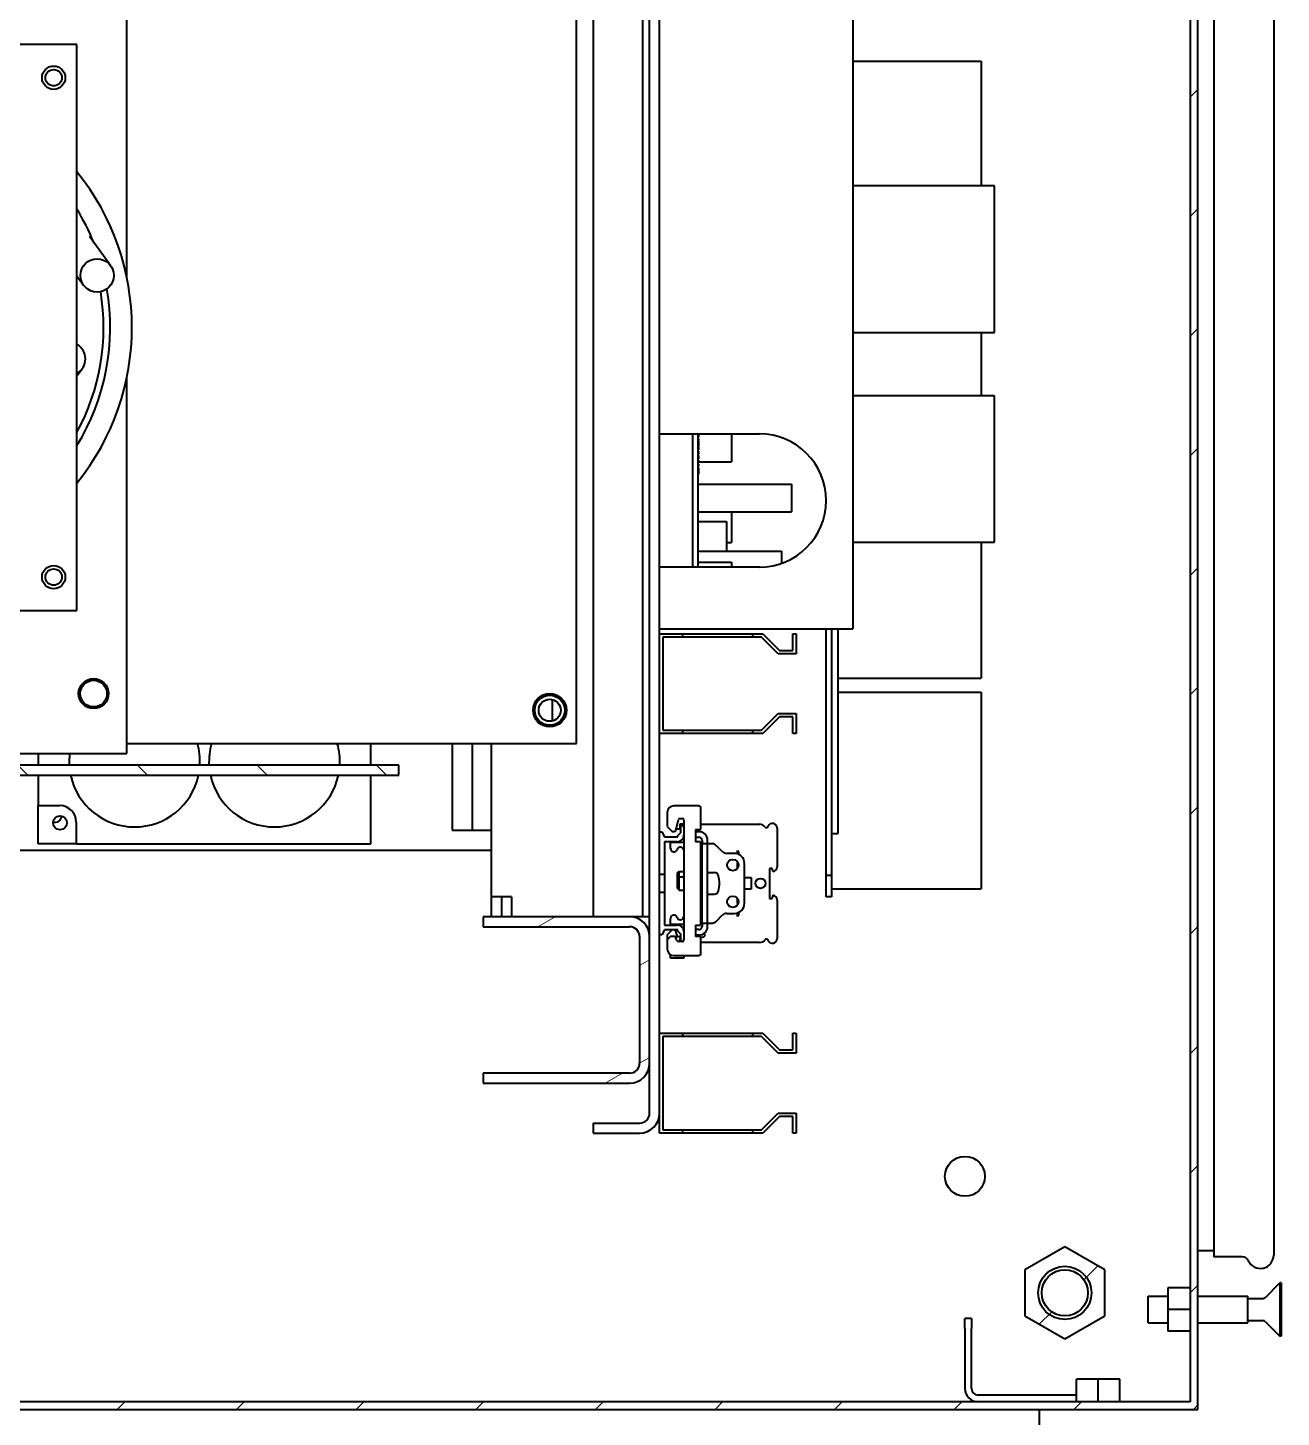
# Model space of a CAD drawing. Header units: inches. Extents: x 6934 to 18973, y 4254 to 7629.
# Drawn here: x 14277.7 to 14654.2, y 5896.7 to 6314 of the extents above; entities that cross this region are included whole.
import ezdxf

# ---------------------------------------------------------------- set-up
doc = ezdxf.new("R2010")
doc.units = ezdxf.units.IN
doc.header["$MEASUREMENT"] = 0
doc.layers.add('POWER SUPPLY CASE INLINER1$0$가시적인 것(ISO)', color=3, linetype='Continuous', lineweight=40, true_color=0x00ff00)
doc.layers.add('POWER SUPPLY CASE INLINER1$0$해치(ISO)', color=7, linetype='Continuous', lineweight=18)

# ---------------------------------------------------------------- blocks, each defined once
blk = doc.blocks.new('POWER SUPPLY CASE INLINER1')
at = {"layer": 'POWER SUPPLY CASE INLINER1$0$해치(ISO)'}
h = blk.add_hatch(dxfattribs=at)
h.set_pattern_fill('ANSI31', color=256, scale=203.2, style=0)
h.paths.add_polyline_path([(2020.8, 1645.01), (2820.8, 1645.01), (2820.8, 2295.01), (2020.8, 2295.01)])
h.paths.add_polyline_path([(2818.5, 2292.71), (2818.5, 1647.31), (2023.1, 1647.31), (2023.1, 1749.01), (2023.1, 1787.01), (2023.1, 2199.01), (2023.1, 2237.01), (2023.1, 2292.71)], flags=0)
h = blk.add_hatch(dxfattribs=at)
h.set_pattern_fill('ANSI31', color=256, scale=203.2, style=0)
h.paths.add_polyline_path([(2072.8, 1686.94), (2060.8, 1693.87), (2048.8, 1686.94), (2048.8, 1673.08), (2060.8, 1666.16), (2072.8, 1673.08)])
edge = h.paths.add_edge_path(flags=0)
edge.add_ellipse((2060.8, 1680.01), major_axis=(6.92, 0), ratio=1, start_angle=0, end_angle=360)
h.paths.add_polyline_path([(2780.8, 2273.87), (2768.8, 2266.94), (2768.8, 2253.08), (2780.8, 2246.16), (2792.8, 2253.08), (2792.8, 2266.94)])
edge = h.paths.add_edge_path(flags=0)
edge.add_ellipse((2780.8, 2260.01), major_axis=(6.92, 0), ratio=1, start_angle=0, end_angle=360)
h.paths.add_polyline_path([(2792.8, 1686.94), (2780.8, 1693.87), (2768.8, 1686.94), (2768.8, 1673.08), (2780.8, 1666.16), (2792.8, 1673.08)])
edge = h.paths.add_edge_path(flags=0)
edge.add_ellipse((2780.8, 1680.01), major_axis=(6.92, 0), ratio=1, start_angle=0, end_angle=360)
h.paths.add_polyline_path([(2060.8, 2273.87), (2048.8, 2266.94), (2048.8, 2253.08), (2060.8, 2246.16), (2072.8, 2253.08), (2072.8, 2266.94)])
edge = h.paths.add_edge_path(flags=0)
edge.add_ellipse((2060.8, 2260.01), major_axis=(6.92, 0), ratio=1, start_angle=0, end_angle=360)
h = blk.add_hatch(dxfattribs=at)
h.set_pattern_fill('ANSI31', color=256, scale=203.2, angle=90, style=0)
h.paths.add_polyline_path([(2160.8, 1838.51), (2160.8, 1835.51), (2580.8, 1835.51), (2580.8, 1838.51)])
h = blk.add_hatch(dxfattribs=at)
h.set_pattern_fill('ANSI31', color=256, scale=203.2, angle=-15, style=0)
edge = h.paths.add_edge_path()
edge.add_line((2606.1, 1746.01), (2606.1, 1743.01))
edge.add_line((2606.1, 1743.01), (2650.1, 1743.01))
edge.add_ellipse((2650.1, 1749.01), major_axis=(0, -6), ratio=1, start_angle=0, end_angle=90)
edge.add_line((2656.1, 1749.01), (2656.1, 1787.01))
edge.add_ellipse((2650.1, 1787.01), major_axis=(6, 0), ratio=1, start_angle=0, end_angle=90)
edge.add_line((2650.1, 1793.01), (2606.1, 1793.01))
edge.add_line((2606.1, 1793.01), (2606.1, 1790.01))
edge.add_line((2606.1, 1790.01), (2650.1, 1790.01))
edge.add_ellipse((2650.1, 1787.01), major_axis=(0, 3), ratio=1, start_angle=270, end_angle=360, ccw=False)
edge.add_line((2653.1, 1787.01), (2653.1, 1749.01))
edge.add_ellipse((2650.1, 1749.01), major_axis=(3, 0), ratio=1, start_angle=270, end_angle=360, ccw=False)
edge.add_line((2650.1, 1746.01), (2606.1, 1746.01))
h = blk.add_hatch(dxfattribs=at)
h.set_pattern_fill('ANSI31', color=256, scale=203.2, angle=15, style=0)
edge = h.paths.add_edge_path()
edge.add_ellipse((2780.8, 1680.01), major_axis=(8, 0), ratio=1, start_angle=0, end_angle=360)
at = {"layer": 'POWER SUPPLY CASE INLINER1$0$가시적인 것(ISO)'}
for p, q in [((2818.5, 2292.71), (2818.5, 1647.31)), ((2820.8, 1645.01), (2820.8, 2295.01)), ((2825.54, 2249.16), (2825.54, 1690.86)), ((2843.54, 2248.66), (2843.54, 1691.36)), ((2639.1, 2173.01), (2639.1, 1793.01)), ((2654.1, 1793.01), (2654.1, 2173.01)), ((2499.1, 1984.89), (2499.1, 2098.01)), ((2634.1, 1845.01), (2634.1, 2095.01)), ((2717.1, 2073.01), (2717.1, 1879.51)), ((2656.1, 1787.01), (2656.1, 2065.01)), ((2659.1, 1734.01), (2659.1, 2065.01)), ((2484.1, 2055.01), (2368.1, 2055.01)), ((2484.1, 1885.01), (2484.1, 2055.01)), ((2717.1, 2050.01), (2755.7, 2050.01)), ((2755.7, 2050.01), (2755.7, 2012.51)), ((2759.7, 2012.51), (2717.1, 2012.51)), ((2759.7, 1968.51), (2759.7, 2012.51)), ((2494.19, 1988.58), (2487.83, 1997.33)), ((2484.1, 1985.46), (2486.1, 1982.7)), ((2717.1, 1968.51), (2759.7, 1968.51)), ((2755.7, 1968.51), (2755.7, 1949.51)), ((2484.1, 1955.42), (2485.7, 1957.62)), ((2499.1, 1842.01), (2499.1, 1955.14)), ((2759.7, 1949.51), (2717.1, 1949.51)), ((2759.7, 1905.51), (2759.7, 1949.51)), ((2659.1, 1938.01), (2689.1, 1938.01)), ((2669.1, 1898.01), (2669.1, 1938.01)), ((2670.7, 1898.01), (2670.7, 1938.01)), ((2670.7, 1937.72), (2670.8, 1937.72)), ((2670.7, 1937.06), (2670.8, 1937.06)), ((2670.7, 1937.05), (2670.8, 1937.05)), ((2670.7, 1936.59), (2670.8, 1936.59)), ((2670.7, 1936.57), (2670.8, 1936.57)), ((2670.8, 1937.72), (2670.8, 1937.06)), ((2670.8, 1936.59), (2670.8, 1936.57)), ((2670.8, 1936.57), (2670.8, 1936.28)), ((2680.7, 1938.01), (2680.7, 1929.62)), ((2670.7, 1936.28), (2670.8, 1936.28)), ((2670.7, 1936.25), (2670.8, 1936.25)), ((2670.7, 1936.03), (2670.8, 1936.03)), ((2670.7, 1934.28), (2670.8, 1934.28)), ((2670.7, 1934.06), (2670.8, 1934.06)), ((2670.7, 1933.23), (2670.8, 1933.23)), ((2670.7, 1932.79), (2670.8, 1932.79)), ((2670.8, 1936.28), (2670.8, 1936.25)), ((2670.8, 1936.03), (2670.8, 1934.28)), ((2670.8, 1934.06), (2670.8, 1933.68)), ((2670.7, 1931.96), (2670.8, 1931.96)), ((2670.7, 1931.52), (2670.8, 1931.52)), ((2670.7, 1931.49), (2670.8, 1931.49)), ((2670.7, 1931.36), (2670.8, 1931.36)), ((2670.7, 1930.69), (2670.8, 1930.69)), ((2670.7, 1930.56), (2670.8, 1930.56)), ((2670.7, 1930.53), (2670.8, 1930.53)), ((2670.7, 1930.09), (2670.8, 1930.09)), ((2670.7, 1929.44), (2670.8, 1929.44)), ((2670.7, 1928.96), (2670.8, 1928.96)), ((2670.7, 1928.33), (2670.8, 1928.33)), ((2670.8, 1931.52), (2670.8, 1931.49)), ((2670.8, 1931.49), (2670.8, 1931.36)), ((2670.8, 1931.36), (2670.8, 1930.69)), ((2670.8, 1930.69), (2670.8, 1930.56)), ((2670.8, 1930.56), (2670.8, 1930.53)), ((2670.8, 1930.09), (2670.8, 1929.44)), ((2670.8, 1929.62), (2680.7, 1929.62)), ((2670.8, 1928.96), (2670.8, 1928.33)), ((2670.7, 1927.87), (2670.8, 1927.87)), ((2670.7, 1927.83), (2670.8, 1927.83)), ((2670.7, 1927.38), (2670.8, 1927.38)), ((2670.7, 1927.07), (2670.8, 1927.07)), ((2670.7, 1927.04), (2670.8, 1927.04)), ((2670.7, 1926.6), (2670.8, 1926.6)), ((2670.7, 1925.93), (2670.8, 1925.93)), ((2670.8, 1927.87), (2670.8, 1927.83)), ((2670.8, 1927.83), (2670.8, 1927.47)), ((2670.8, 1927.38), (2670.8, 1927.07)), ((2670.8, 1927.07), (2670.8, 1927.04)), ((2670.8, 1927.04), (2670.8, 1926.6)), ((2670.7, 1922.91), (2698.7, 1922.91)), ((2698.7, 1922.91), (2698.7, 1914.59)), ((2670.7, 1914.59), (2698.7, 1914.59)), ((2670.7, 1911.73), (2679.2, 1911.73)), ((2679.2, 1911.73), (2679.2, 1902.84)), ((2680.7, 1914.59), (2680.7, 1905.37)), ((2679.2, 1905.37), (2680.7, 1905.37)), ((2717.1, 1905.51), (2759.7, 1905.51)), ((2755.7, 1905.51), (2755.7, 1864.61)), ((2670.7, 1902.84), (2679.2, 1902.84)), ((2670.7, 1902.77), (2695.7, 1902.77)), ((2670.7, 1899.51), (2680.7, 1899.51)), ((2670.8, 1902.84), (2670.8, 1902.77)), ((2680.7, 1899.51), (2680.7, 1898.01)), ((2695.7, 1902.77), (2695.7, 1899.13)), ((2689.1, 1898.01), (2659.1, 1898.01)), ((2368.1, 1885.01), (2484.1, 1885.01)), ((2659.1, 1879.51), (2717.1, 1879.51)), ((2709.1, 1805.51), (2709.1, 1879.51)), ((2710.7, 1879.51), (2710.7, 1805.51)), ((2712.7, 1818.01), (2712.7, 1879.51)), ((2659.1, 1878.01), (2666.1, 1878.01)), ((2659.1, 1848.01), (2659.1, 1878.01)), ((2660.1, 1877.01), (2660.1, 1849.01)), ((2666.1, 1877.01), (2660.1, 1877.01)), ((2666.1, 1878.01), (2687.1, 1878.01)), ((2666.1, 1877.01), (2666.1, 1878.01)), ((2687.1, 1877.01), (2666.1, 1877.01)), ((2687.1, 1877.01), (2687.1, 1878.01)), ((2687.1, 1878.01), (2690.1, 1878.01)), ((2689.69, 1877.01), (2687.1, 1877.01)), ((2694.69, 1872.01), (2689.69, 1877.01)), ((2690.1, 1878.01), (2695.1, 1873.01)), ((2699.1, 1878.01), (2700.1, 1878.01)), ((2699.1, 1873.01), (2699.1, 1878.01)), ((2700.1, 1878.01), (2700.1, 1872.01)), ((2700.1, 1872.01), (2694.69, 1872.01)), ((2695.1, 1873.01), (2699.1, 1873.01)), ((2712.7, 1864.61), (2755.7, 1864.61)), ((2626.8, 1858.26), (2626.8, 1851.76)), ((2712.7, 1860.41), (2755.7, 1860.41)), ((2755.7, 1860.41), (2755.7, 1801.41)), ((2689.69, 1849.01), (2694.69, 1854.01)), ((2694.69, 1854.01), (2700.1, 1854.01)), ((2700.1, 1854.01), (2700.1, 1848.01)), ((2660.1, 1849.01), (2666.1, 1849.01)), ((2666.1, 1849.01), (2687.1, 1849.01)), ((2666.1, 1848.01), (2666.1, 1849.01)), ((2687.1, 1848.01), (2687.1, 1849.01)), ((2687.1, 1849.01), (2689.69, 1849.01)), ((2695.1, 1853.01), (2690.1, 1848.01)), ((2699.1, 1853.01), (2695.1, 1853.01)), ((2699.1, 1848.01), (2699.1, 1853.01)), ((2499.1, 1845.01), (2634.1, 1845.01)), ((2572.4, 1838.51), (2572.4, 1845.01)), ((2596.8, 1845.01), (2596.8, 1819.01)), ((2602.8, 1845.01), (2602.8, 1819.01)), ((2608.6, 1799.01), (2608.6, 1845.01)), ((2666.1, 1848.01), (2659.1, 1848.01)), ((2687.1, 1848.01), (2666.1, 1848.01)), ((2690.1, 1848.01), (2687.1, 1848.01)), ((2700.1, 1848.01), (2699.1, 1848.01)), ((2353.1, 1842.01), (2499.1, 1842.01)), ((2472.4, 1842.01), (2472.4, 1838.51)), ((2580.8, 1838.51), (2160.8, 1838.51)), ((2580.8, 1835.51), (2580.8, 1838.51)), ((2160.8, 1835.51), (2580.8, 1835.51)), ((2472.4, 1835.51), (2472.4, 1826.36)), ((2572.4, 1814.86), (2572.4, 1835.51)), ((2472.4, 1826.36), (2478.9, 1826.36)), ((2472.4, 1814.86), (2472.4, 1826.36)), ((2661.4, 1824.31), (2661.4, 1820.11)), ((2669.4, 1826.31), (2663.4, 1826.31)), ((2670.9, 1826.31), (2669.4, 1826.31)), ((2671.4, 1825.81), (2671.4, 1819.21)), ((2483.9, 1821.36), (2483.9, 1814.86)), ((2661.4, 1820.11), (2662.9, 1818.61)), ((2664, 1818.99), (2664.78, 1822.13)), ((2665.2, 1820.81), (2665.2, 1819.31)), ((2666.4, 1820.81), (2665.2, 1820.81)), ((2665.27, 1822.51), (2665.9, 1822.51)), ((2665.5, 1820.11), (2665.39, 1820.11)), ((2665.39, 1820.11), (2665.39, 1818.51)), ((2665.5, 1818.31), (2665.5, 1820.17)), ((2666.4, 1820.11), (2666.29, 1820.11)), ((2666.4, 1822.01), (2666.4, 1819.71)), ((2666.4, 1819.71), (2666.4, 1817.51)), ((2671.4, 1820.76), (2689.1, 1820.76)), ((2596.8, 1819.01), (2602.8, 1819.01)), ((2602.8, 1819.01), (2608.6, 1819.01)), ((2659.1, 1818.51), (2659.8, 1818.51)), ((2659.8, 1818.51), (2660.6, 1817.01)), ((2660.6, 1817.01), (2664.6, 1817.01)), ((2660.6, 1815.51), (2660.6, 1805.76)), ((2664.4, 1815.51), (2660.6, 1815.51)), ((2662.9, 1818.61), (2663.52, 1818.61)), ((2665.2, 1819.31), (2664.08, 1819.31)), ((2664.6, 1817.41), (2665.5, 1818.31)), ((2664.6, 1817.01), (2664.6, 1817.41)), ((2665.5, 1818.51), (2665.39, 1818.51)), ((2665.39, 1818.51), (2665.39, 1818.2)), ((2666.31, 1816.91), (2666.4, 1816.91)), ((2666.4, 1817.51), (2666.4, 1788.51)), ((2669.9, 1819.21), (2669.9, 1815.51)), ((2669.9, 1819.21), (2671.4, 1819.21)), ((2670.99, 1818.51), (2669.9, 1818.51)), ((2669.9, 1816.91), (2670.89, 1816.91)), ((2671.4, 1815.51), (2669.9, 1815.51)), ((2671.4, 1815.51), (2671.4, 1790.51)), ((2671.89, 1815.91), (2671.89, 1815.01)), ((2673.49, 1815.01), (2673.49, 1816.01)), ((2694.4, 1819.61), (2694.4, 1808.01)), ((2710.7, 1818.01), (2712.7, 1818.01)), ((2416.8, 1813.01), (2608.6, 1813.01)), ((2483.9, 1814.86), (2472.4, 1814.86)), ((2483.9, 1814.86), (2572.4, 1814.86)), ((2662.4, 1815.36), (2666.4, 1815.36)), ((2662.4, 1813.51), (2662.4, 1815.36)), ((2665.4, 1813.91), (2665.31, 1813.91)), ((2671.89, 1815.01), (2673.49, 1815.01)), ((2671.89, 1791.01), (2671.89, 1815.01)), ((2673.49, 1815.01), (2674.99, 1815.01)), ((2673.49, 1791.01), (2673.49, 1815.01)), ((2674.99, 1814.98), (2674.99, 1815.01)), ((2677.89, 1812.6), (2676.06, 1814.43)), ((2681.6, 1812.01), (2679.3, 1812.01)), ((2682.4, 1812.91), (2682.4, 1811.9)), ((2682.9, 1812.61), (2682.7, 1812.61)), ((2682.9, 1811.72), (2682.9, 1812.61)), ((2682.4, 1809.06), (2682.4, 1807.42)), ((2682.78, 1808.76), (2682.7, 1808.76)), ((2684.6, 1797.01), (2684.6, 1809.01)), ((2692.1, 1807.51), (2692.1, 1798.51)), ((2692.9, 1807.51), (2692.1, 1807.51)), ((2693.16, 1806.54), (2692.9, 1807.51)), ((2659.1, 1805.76), (2660.6, 1805.76)), ((2660.6, 1805.76), (2660.6, 1800.26)), ((2664.5, 1806.18), (2664.93, 1806.61)), ((2664.5, 1804.58), (2664.5, 1806.18)), ((2664.5, 1804.58), (2664.93, 1805.01)), ((2664.5, 1801.44), (2664.5, 1804.58)), ((2664.93, 1805.01), (2664.93, 1806.61)), ((2664.93, 1806.61), (2666.4, 1806.61)), ((2664.93, 1801.01), (2664.93, 1805.01)), ((2664.93, 1805.01), (2666.4, 1805.01)), ((2671.4, 1805.01), (2671.89, 1805.01)), ((2673.49, 1806.26), (2675.55, 1806.26)), ((2684.6, 1804.76), (2686.6, 1804.76)), ((2686.6, 1804.76), (2686.6, 1801.26)), ((2709.1, 1805.51), (2710.7, 1805.51)), ((2709.1, 1799.01), (2709.1, 1805.51)), ((2710.7, 1805.51), (2710.7, 1799.01)), ((2608.6, 1793.01), (2608.6, 1799.01)), ((2614.6, 1799.01), (2608.6, 1799.01)), ((2611.6, 1799.01), (2611.6, 1793.01)), ((2614.6, 1799.01), (2614.6, 1793.01)), ((2660.6, 1800.26), (2659.1, 1800.26)), ((2660.6, 1800.26), (2660.6, 1790.51)), ((2664.5, 1801.44), (2664.93, 1801.01)), ((2664.93, 1801.01), (2666.4, 1801.01)), ((2671.4, 1801.01), (2671.89, 1801.01)), ((2673.49, 1799.76), (2675.55, 1799.76)), ((2686.6, 1801.26), (2684.6, 1801.26)), ((2692.9, 1798.51), (2693.16, 1799.49)), ((2710.7, 1799.01), (2709.1, 1799.01)), ((2710.7, 1801.41), (2755.7, 1801.41)), ((2682.4, 1798.61), (2682.4, 1796.96)), ((2682.7, 1797.26), (2682.78, 1797.26)), ((2692.1, 1798.51), (2692.9, 1798.51)), ((2694.4, 1798.01), (2694.4, 1786.41)), ((2650.1, 1793.01), (2606.1, 1793.01)), ((2606.1, 1793.01), (2606.1, 1790.01)), ((2652.1, 1793.01), (2650.1, 1793.01)), ((2654.1, 1793.01), (2652.1, 1793.01)), ((2656.1, 1793.01), (2654.1, 1793.01)), ((2660.6, 1790.51), (2664.4, 1790.51)), ((2662.4, 1790.66), (2662.4, 1792.51)), ((2666.4, 1790.66), (2662.4, 1790.66)), ((2665.31, 1792.11), (2665.4, 1792.11)), ((2665.39, 1790.66), (2665.39, 1790.25)), ((2669.9, 1790.51), (2669.9, 1787.01)), ((2669.9, 1790.51), (2671.4, 1790.51)), ((2673.49, 1791.01), (2671.89, 1791.01)), ((2671.89, 1791.01), (2671.89, 1790.11)), ((2674.99, 1791.01), (2673.49, 1791.01)), ((2673.49, 1790.01), (2673.49, 1791.01)), ((2674.99, 1791.01), (2674.99, 1791.04)), ((2676.06, 1791.6), (2677.89, 1793.43)), ((2679.3, 1794.01), (2681.6, 1794.01)), ((2682.4, 1794.12), (2682.4, 1793.11)), ((2682.7, 1793.41), (2682.9, 1793.41)), ((2682.9, 1793.41), (2682.9, 1794.31)), ((2606.1, 1790.01), (2650.1, 1790.01)), ((2653.1, 1787.01), (2653.1, 1749.01)), ((2656.1, 1749.01), (2656.1, 1787.01)), ((2659.8, 1787.51), (2659.1, 1787.51)), ((2660.6, 1789.01), (2659.8, 1787.51)), ((2664.6, 1789.01), (2660.6, 1789.01)), ((2662.9, 1789.01), (2661.4, 1787.51)), ((2661.4, 1787.51), (2661.4, 1786.01)), ((2662.4, 1787.01), (2661.4, 1786.01)), ((2663.54, 1787.01), (2662.4, 1787.01)), ((2664.43, 1786.91), (2664, 1788.63)), ((2664.28, 1785.86), (2664.01, 1786.67)), ((2664.6, 1788.61), (2664.6, 1789.01)), ((2665.5, 1787.71), (2664.6, 1788.61)), ((2665.4, 1787.01), (2665.1, 1785.71)), ((2665.39, 1787.82), (2665.39, 1787.51)), ((2665.39, 1787.51), (2665.5, 1787.51)), ((2665.5, 1785.85), (2665.5, 1787.71)), ((2666.4, 1789.11), (2666.31, 1789.11)), ((2666.4, 1788.51), (2666.4, 1786.31)), ((2666.4, 1786.31), (2666.4, 1786.01)), ((2670.89, 1789.11), (2669.9, 1789.11)), ((2669.9, 1787.51), (2670.99, 1787.51)), ((2671.4, 1787.01), (2669.9, 1787.01)), ((2671.4, 1787.01), (2671.4, 1787.55)), ((2671.4, 1787.01), (2671.4, 1781.81)), ((2671.4, 1786.81), (2672, 1786.81)), ((2661.4, 1786.01), (2661.4, 1783.31)), ((2665.9, 1785.51), (2664.75, 1785.51)), ((2665.1, 1785.71), (2665.54, 1785.71)), ((2666.13, 1785.71), (2666.3, 1785.71)), ((2689.1, 1785.26), (2671.4, 1785.26)), ((2662.4, 1780.51), (2662.4, 1781.58)), ((2666.4, 1780.51), (2662.4, 1780.51)), ((2663.4, 1781.31), (2669.4, 1781.31)), ((2666.4, 1781.31), (2666.4, 1780.51)), ((2669.4, 1781.31), (2670.9, 1781.31)), ((2659.1, 1758.01), (2666.1, 1758.01)), ((2659.1, 1728.01), (2659.1, 1758.01)), ((2666.1, 1758.01), (2687.1, 1758.01)), ((2666.1, 1757.01), (2666.1, 1758.01)), ((2687.1, 1757.01), (2687.1, 1758.01)), ((2687.1, 1758.01), (2690.1, 1758.01)), ((2690.1, 1758.01), (2695.1, 1753.01)), ((2699.1, 1758.01), (2700.1, 1758.01)), ((2699.1, 1753.01), (2699.1, 1758.01)), ((2700.1, 1758.01), (2700.1, 1752.01)), ((2660.1, 1757.01), (2660.1, 1729.01)), ((2666.1, 1757.01), (2660.1, 1757.01)), ((2687.1, 1757.01), (2666.1, 1757.01)), ((2689.69, 1757.01), (2687.1, 1757.01)), ((2694.69, 1752.01), (2689.69, 1757.01)), ((2695.1, 1753.01), (2699.1, 1753.01)), ((2656.1, 1734.01), (2656.1, 1749.01)), ((2700.1, 1752.01), (2694.69, 1752.01)), ((2606.1, 1746.01), (2606.1, 1743.01)), ((2650.1, 1746.01), (2606.1, 1746.01)), ((2606.1, 1743.01), (2650.1, 1743.01)), ((2689.69, 1729.01), (2694.69, 1734.01)), ((2695.1, 1733.01), (2690.1, 1728.01)), ((2694.69, 1734.01), (2700.1, 1734.01)), ((2699.1, 1733.01), (2695.1, 1733.01)), ((2699.1, 1728.01), (2699.1, 1733.01)), ((2700.1, 1734.01), (2700.1, 1728.01)), ((2639.1, 1731.01), (2653.1, 1731.01)), ((2639.1, 1731.01), (2639.1, 1728.01)), ((2639.1, 1728.01), (2653.1, 1728.01)), ((2666.1, 1728.01), (2659.1, 1728.01)), ((2660.1, 1729.01), (2666.1, 1729.01)), ((2666.1, 1729.01), (2687.1, 1729.01)), ((2666.1, 1728.01), (2666.1, 1729.01)), ((2687.1, 1728.01), (2666.1, 1728.01)), ((2687.1, 1728.01), (2687.1, 1729.01)), ((2687.1, 1729.01), (2689.69, 1729.01)), ((2690.1, 1728.01), (2687.1, 1728.01)), ((2700.1, 1728.01), (2699.1, 1728.01)), ((2780.8, 1693.87), (2768.8, 1686.94)), ((2792.8, 1686.94), (2780.8, 1693.87)), ((2820.8, 1692.71), (2825.54, 1692.71)), ((2834.09, 1690.86), (2825.54, 1690.86)), ((2768.8, 1686.94), (2768.8, 1673.08)), ((2792.8, 1673.08), (2792.8, 1686.94)), ((2840.96, 1678.57), (2845.4, 1683.01)), ((2845.4, 1683.01), (2845.4, 1667.01)), ((2845.8, 1683.01), (2845.4, 1683.01)), ((2845.8, 1683.01), (2845.8, 1667.01)), ((2805.8, 1671.01), (2805.8, 1679.01)), ((2805.8, 1679.01), (2811.7, 1679.01)), ((2818.5, 1681.51), (2811.7, 1681.51)), ((2811.7, 1681.51), (2811.7, 1675.01)), ((2820.8, 1679.01), (2835.8, 1679.01)), ((2835.8, 1671.01), (2835.8, 1679.01)), ((2835.8, 1678.34), (2840.39, 1678.34)), ((2818.5, 1675.01), (2811.7, 1675.01)), ((2811.7, 1675.01), (2811.7, 1668.51)), ((2752.8, 1672.31), (2750.8, 1672.31)), ((2750.8, 1669.31), (2750.8, 1672.31)), ((2752.8, 1672.31), (2752.8, 1669.31)), ((2768.8, 1673.08), (2780.8, 1666.16)), ((2780.8, 1666.16), (2792.8, 1673.08)), ((2805.8, 1671.01), (2811.7, 1671.01)), ((2820.8, 1671.01), (2835.8, 1671.01)), ((2835.8, 1671.69), (2840.39, 1671.69)), ((2840.96, 1671.46), (2845.4, 1667.01)), ((2750.8, 1669.31), (2750.8, 1651.31)), ((2752.8, 1651.31), (2752.8, 1669.31)), ((2818.5, 1668.51), (2811.7, 1668.51)), ((2845.8, 1667.01), (2845.4, 1667.01)), ((2790.8, 1654.11), (2784.3, 1654.11)), ((2784.3, 1647.31), (2784.3, 1654.11)), ((2797.3, 1654.11), (2790.8, 1654.11)), ((2790.8, 1647.31), (2790.8, 1654.11)), ((2797.3, 1647.31), (2797.3, 1654.11)), ((2784.3, 1649.31), (2754.8, 1649.31)), ((2020.8, 1645.01), (2820.8, 1645.01)), ((2818.5, 1647.31), (2023.1, 1647.31)), ((2773.1, 1645.01), (2773.1, 1640.31))]:
    blk.add_line(p, q, dxfattribs=at)
for centre, radius in [((2477.1, 2045.01), 3.5), ((2477.1, 2045.01), 2.46), ((2490.15, 1985.64), 5), ((2477.1, 1895.01), 3.5), ((2477.1, 1895.01), 2.46), ((2489.1, 1860.01), 4.5), ((2489.1, 1860.01), 4), ((2626.1, 1855.01), 5), ((2626.1, 1855.01), 4.5), ((2626.1, 1855.01), 3.32), ((2479, 1821.21), 2.1), ((2681.1, 1808.51), 1.7), ((2689.4, 1803.01), 1.5), ((2681.1, 1797.51), 1.7), ((2750.8, 1715.01), 6), ((2780.8, 1680.01), 8), ((2780.8, 1680.01), 6.92)]:
    blk.add_circle(centre, radius, dxfattribs=at)
for centre, radius, start, end in [((2426.1, 1970.01), 74.5, 321.1256, 38.8744), ((2426.1, 1970.01), 68, 22.0694, 31.467), ((2426.1, 1970.01), 68, 328.533, 9.8211), ((2426.1, 1970.01), 66, 331.4965, 9.3708), ((2481.65, 1960.56), 5, 299.3407, 60.6593), ((2689.1, 1918.01), 20, 270, 90), ((2501.4, 1839.61), 19.65, 356.7909, 15.9506), ((2543.4, 1839.61), 19.65, 164.0494, 183.2091), ((2543.4, 1839.61), 19.65, 356.7909, 15.9506), ((2501.4, 1839.61), 19.65, 172.9845, 183.2091), ((2501.4, 1839.61), 19.65, 192.0433, 347.9567), ((2543.4, 1839.61), 19.65, 192.0433, 347.9567), ((2478.9, 1821.36), 5, 0, 90), ((2663.4, 1824.31), 2, 90, 180), ((2477.8, 1823.01), 1.62, 238.093, 9.2871), ((2665.27, 1822.01), 0.5, 90, 166), ((2665.8, 1820.17), 0.3, 66.4218, 180), ((2665.9, 1822.01), 0.5, 0, 90), ((2665.6, 1819.71), 0.8, 0, 66.4218), ((2689.1, 1818.76), 2, 37.9799, 90), ((2691.15, 1820.36), 0.6, 217.9799, 340.9818), ((2693, 1819.61), 1.4, 0, 156.6681), ((2663.52, 1819.11), 0.5, 270, 346), ((2664.4, 1817.51), 2, 270, 0), ((2668.9, 1818.51), 1.4, 0, 30), ((2670.89, 1815.91), 1, 0, 90), ((2670.99, 1816.01), 2.5, 0, 90), ((2663.4, 1813.51), 1, 180, 342.5424), ((2665.31, 1812.91), 1, 90, 162.5424), ((2665.4, 1812.91), 1, 0, 90), ((2674.64, 1813.01), 2, 45, 79.9671), ((2679.3, 1814.01), 2, 225, 270), ((2681.6, 1809.01), 3, 0, 90), ((2682.7, 1812.91), 0.3, 180, 270), ((2682.7, 1809.06), 0.3, 180, 270), ((2692.9, 1808.01), 1.5, 280.0508, 0), ((2675.55, 1804.96), 1.3, 14.6697, 90), ((2668.1, 1803.01), 9, 345.3303, 14.6697), ((2675.55, 1801.06), 1.3, 270, 345.3303), ((2692.9, 1798.01), 1.5, 0, 79.9492), ((2681.6, 1797.01), 3, 270, 0), ((2682.7, 1796.96), 0.3, 90, 180), ((2650.1, 1787.01), 6, 0, 90), ((2663.4, 1792.51), 1, 17.4576, 180), ((2665.31, 1793.11), 1, 197.4576, 270), ((2664.4, 1788.51), 2, 0, 90), ((2665.4, 1793.11), 1, 270, 0), ((2674.64, 1793.01), 2, 280.0329, 315), ((2679.3, 1792.01), 2, 90, 135), ((2682.7, 1793.11), 0.3, 90, 180), ((2650.1, 1787.01), 3, 0, 90), ((2663.52, 1788.51), 0.5, 14, 90), ((2663.54, 1786.51), 0.5, 18, 90), ((2665.2, 1784.22), 2.8, 85.904, 115.8024), ((2665.6, 1786.31), 0.8, 293.5782, 0), ((2670.89, 1790.11), 1, 270, 0), ((2670.99, 1790.01), 2.5, 270, 0), ((2672, 1787.51), 0.7, 270, 45.5796), ((2691.15, 1785.66), 0.6, 19.0182, 142.0201), ((2693, 1786.41), 1.4, 203.3319, 0), ((2663.4, 1783.31), 2, 180, 270), ((2664.75, 1786.01), 0.5, 198, 270), ((2665.8, 1785.85), 0.3, 180, 293.5782), ((2665.9, 1786.01), 0.5, 270, 0), ((2689.1, 1787.26), 2, 270, 322.0201), ((2650.1, 1749.01), 6, 270, 0), ((2650.1, 1749.01), 3, 270, 0), ((2653.1, 1734.01), 6, 270, 0), ((2653.1, 1734.01), 3, 270, 0), ((2834.09, 1688.86), 2, 24.6243, 90), ((2839.54, 1691.36), 4, 204.6243, 0), ((2840.39, 1679.14), 0.8, 270, 315), ((2840.39, 1670.89), 0.8, 45, 90), ((2754.8, 1651.31), 4, 180, 270), ((2754.8, 1651.31), 2, 180, 270)]:
    blk.add_arc(centre, radius, start, end, dxfattribs=at)
blk.add_open_spline([(2670.8, 1937.06), (2670.8, 1937.06), (2670.8, 1937.06), (2670.8, 1937.05)], degree=3, dxfattribs=at)
for points, knots in [([(2670.8, 1933.68), (2670.8, 1933.63), (2670.8, 1933.58), (2670.8, 1933.48), (2670.8, 1933.44), (2670.8, 1933.39)], [-0.0318967, -0.0318967, -0.0318967, -0.0318967, -0.01656128, -0.01656128, 0, 0, 0, 0]), ([(2670.8, 1933.39), (2670.8, 1933.37), (2670.8, 1933.34), (2670.8, 1933.3), (2670.8, 1933.28), (2670.8, 1933.24), (2670.8, 1933.24), (2670.8, 1933.23)], [-0.03914572, -0.03914572, -0.03914572, -0.03914572, -0.02796852, -0.02796852, -0.01740091, -0.01740091, 0, 0, 0, 0]), ([(2670.8, 1932.79), (2670.8, 1932.78), (2670.8, 1932.78), (2670.8, 1932.74), (2670.8, 1932.71), (2670.8, 1932.67)], [-0.03269582, -0.03269582, -0.03269582, -0.03269582, -0.01627074, -0.01627074, 0, 0, 0, 0]), ([(2670.8, 1932.67), (2670.8, 1932.63), (2670.8, 1932.59), (2670.8, 1932.48), (2670.8, 1932.43), (2670.8, 1932.38)], [-0.03283692, -0.03283692, -0.03283692, -0.03283692, -0.01646841, -0.01646841, 0, 0, 0, 0]), ([(2670.8, 1932.38), (2670.8, 1932.32), (2670.8, 1932.27), (2670.8, 1932.17), (2670.8, 1932.12), (2670.8, 1932.08)], [-0.03283761, -0.03283761, -0.03283761, -0.03283761, -0.01636885, -0.01636885, 0, 0, 0, 0]), ([(2670.8, 1932.08), (2670.8, 1932.04), (2670.8, 1932.01), (2670.8, 1931.97), (2670.8, 1931.97), (2670.8, 1931.96)], [-0.03278573, -0.03278573, -0.03278573, -0.03278573, -0.01644263, -0.01644263, 0, 0, 0, 0]), ([(2670.8, 1927.47), (2670.8, 1927.46), (2670.8, 1927.44), (2670.8, 1927.41), (2670.8, 1927.4), (2670.8, 1927.38)], [-0.009214286, -0.009214286, -0.009214286, -0.009214286, -0.004529465, -0.004529465, 0, 0, 0, 0]), ([(2670.8, 1926.6), (2670.8, 1926.59), (2670.8, 1926.59), (2670.8, 1926.56), (2670.8, 1926.53), (2670.8, 1926.51)], [-0.02367889, -0.02367889, -0.02367889, -0.02367889, -0.01216715, -0.01216715, 0, 0, 0, 0]), ([(2670.8, 1926.51), (2670.8, 1926.49), (2670.8, 1926.47), (2670.8, 1926.43), (2670.8, 1926.42), (2670.8, 1926.35), (2670.8, 1926.31), (2670.8, 1926.26)], [-0.02760728, -0.02760728, -0.02760728, -0.02760728, -0.02056759, -0.02056759, -0.01377809, -0.01377809, 0, 0, 0, 0]), ([(2670.8, 1926.26), (2670.8, 1926.23), (2670.8, 1926.21), (2670.8, 1926.16), (2670.8, 1926.13), (2670.8, 1926.07), (2670.8, 1926.04), (2670.8, 1926.01)], [-0.02818918, -0.02818918, -0.02818918, -0.02818918, -0.02004584, -0.02004584, -0.01239453, -0.01239453, 0, 0, 0, 0]), ([(2670.8, 1926.01), (2670.8, 1925.99), (2670.8, 1925.96), (2670.8, 1925.93), (2670.8, 1925.93), (2670.8, 1925.93)], [-0.0282502, -0.0282502, -0.0282502, -0.0282502, -0.01461778, -0.01461778, 0, 0, 0, 0]), ([(2670.9, 1826.31), (2671.07, 1826.31), (2671.19, 1826.24), (2671.36, 1826.05), (2671.4, 1825.92), (2671.4, 1825.81)], [0.3253911, 0.3253911, 0.3253911, 0.3253911, 0.4002104, 0.4002104, 0.4750297, 0.4750297, 0.4750297, 0.4750297]), ([(2671.4, 1781.81), (2671.4, 1781.7), (2671.36, 1781.58), (2671.19, 1781.39), (2671.07, 1781.31), (2670.9, 1781.31)], [0, 0, 0, 0, 0.0748193, 0.0748193, 0.1496386, 0.1496386, 0.1496386, 0.1496386])]:
    blk.add_open_spline(points, degree=3, knots=knots, dxfattribs=at)

msp = doc.modelspace()

# ---------------------------------------------------------------- block references
msp.add_blockref('POWER SUPPLY CASE INLINER1', (11808.399, 4254.001))

doc.saveas('drawing.dxf')
